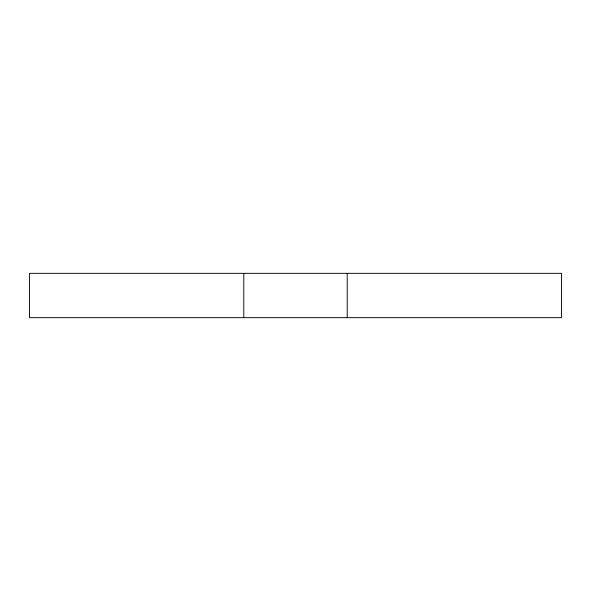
<?xml version="1.0" encoding="UTF-8"?>
<svg xmlns="http://www.w3.org/2000/svg" width="591" height="591" viewBox="0 0 591 591"><rect width="100%" height="100%" fill="white"/><g stroke="black" fill="none" stroke-linecap="round" stroke-linejoin="round"><path stroke-width="0.89" d="M347.213 273.338L347.213 317.663M243.787 273.338L243.787 317.663M561.45 273.338L29.55 273.338L29.55 317.663L561.45 317.663L561.45 273.338"/></g></svg>
